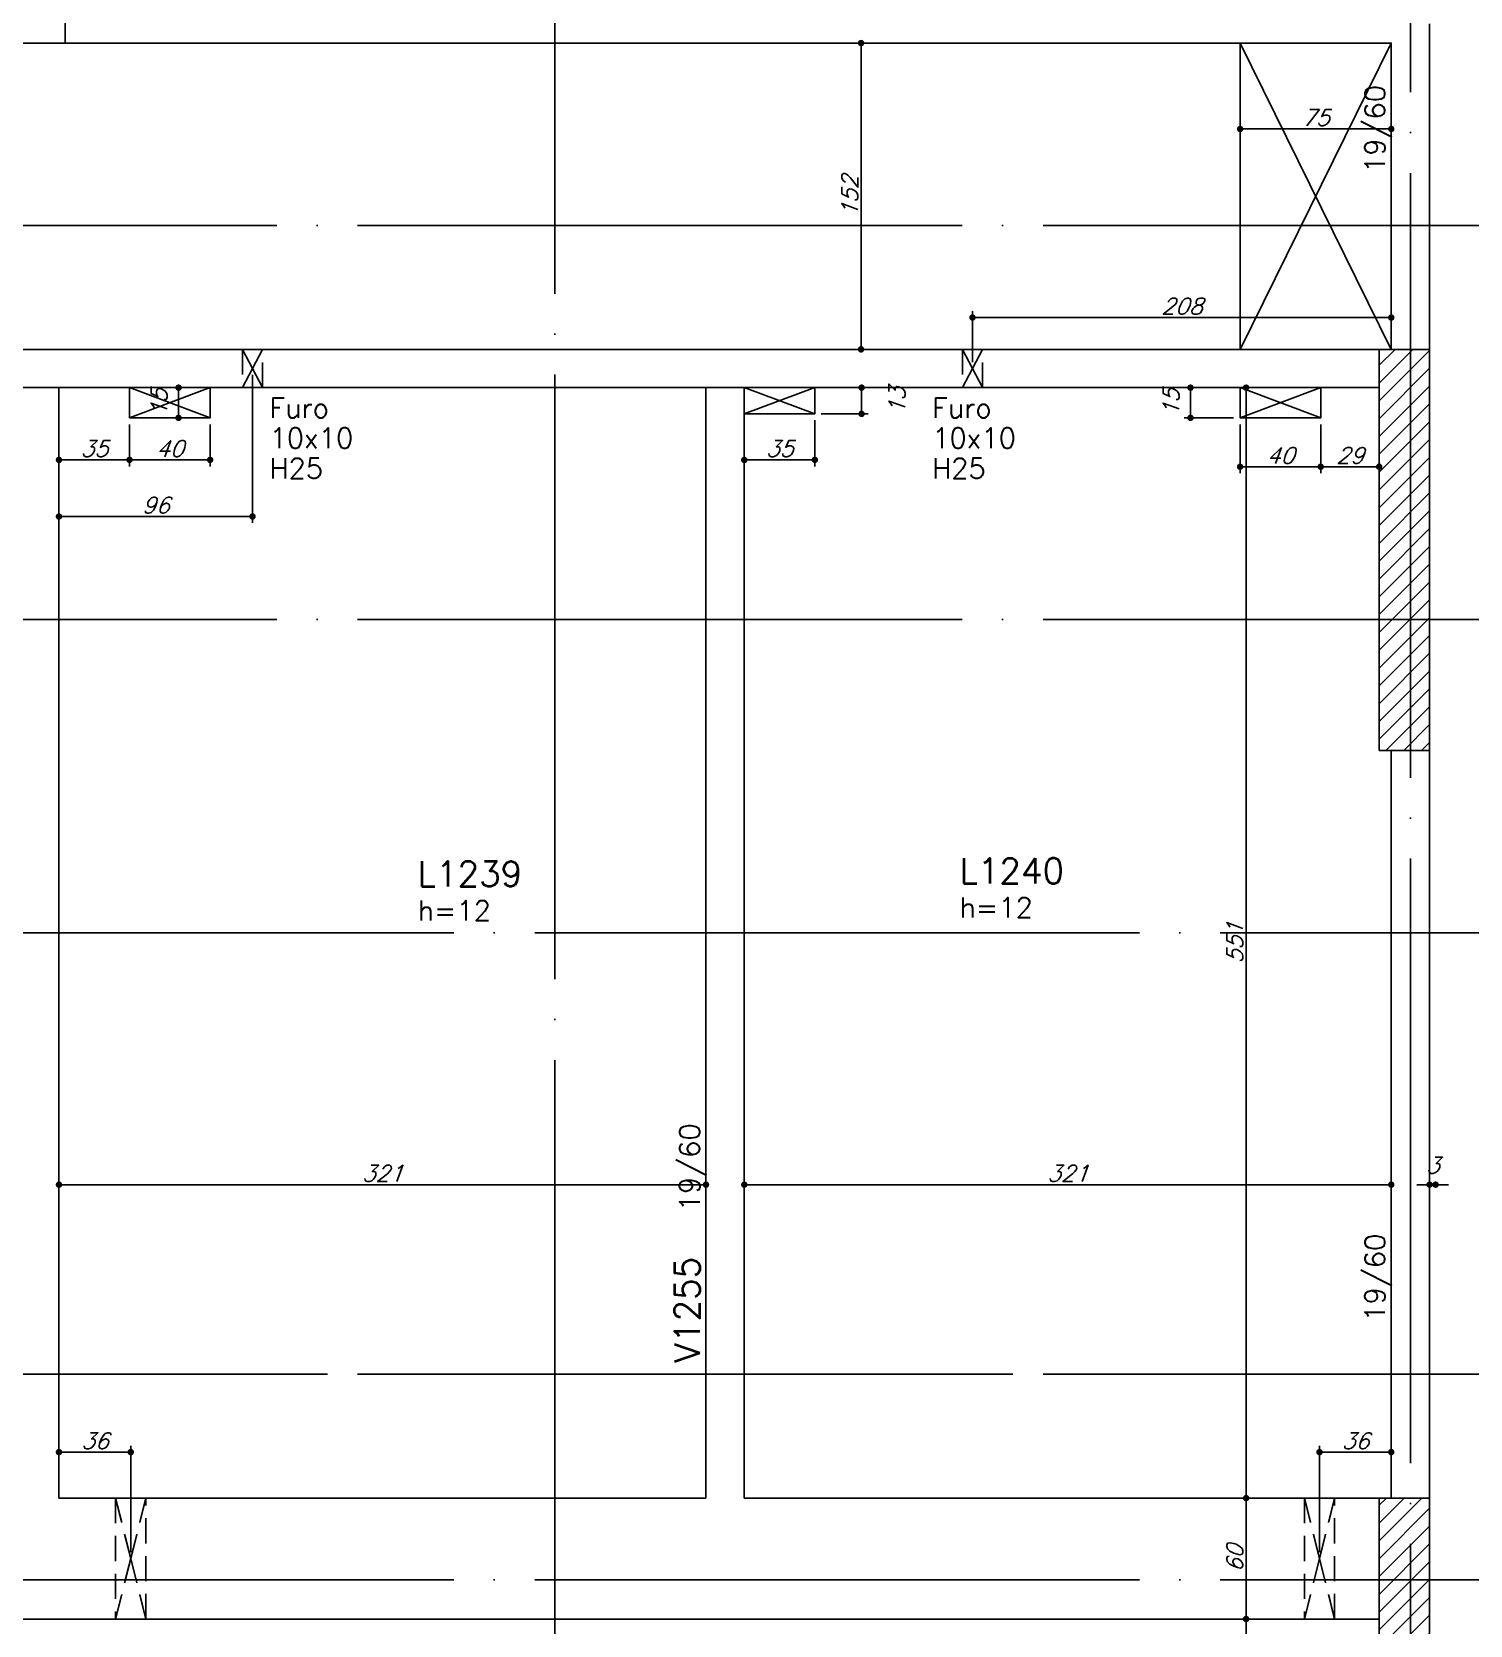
# Model space of a CAD drawing. Extents: x -4228 to 5417, y -2048 to 2452.
# Drawn here: x 2566 to 3280, y -140 to 651 of the extents above; entities that cross this region are included whole.
import ezdxf
from ezdxf.enums import TextEntityAlignment as Align

# ---------------------------------------------------------------- set-up
doc = ezdxf.new("R2010")
doc.units = 0
doc.header["$LTSCALE"] = 50
doc.header["$MEASUREMENT"] = 0
doc.linetypes.add('EIXO', pattern=[6.8, 6, -0.4, 0, -0.4])
doc.linetypes.add('HIDDEN', pattern=[0.375, 0.25, -0.125])
doc.layers.get('0').update_dxf_attribs({"linetype": 'CONTINUOUS'})
doc.layers.get('DEFPOINTS').update_dxf_attribs({"linetype": 'CONTINUOUS'})
for name, color, linetype in [('242', 3, 'CONTINUOUS'), ('F-COTAS', 106, 'CONTINUOUS'), ('F-COTAS-FUROS', 50, 'CONTINUOUS'), ('F-EIXO', 12, 'EIXO'), ('F-FURO-PAREDE', 2, 'HIDDEN'), ('F-FURO-PAREDE-TEXTOS', 2, 'CONTINUOUS'), ('F-LAJES-DIM', 2, 'CONTINUOUS'), ('F-LAJES-NOME', 4, 'CONTINUOUS'), ('F-PILARES-HACH', 174, 'CONTINUOUS'), ('F-PILARES-M', 170, 'CONTINUOUS'), ('F-PILARES-S', 170, 'CONTINUOUS'), ('F-TEXTO', 6, 'CONTINUOUS'), ('F-VIGAS', 3, 'CONTINUOUS'), ('F-VIGAS-DIM', 2, 'CONTINUOUS'), ('F-VIGAS-NOME', 4, 'CONTINUOUS'), ('F-VÃO', 1, 'CONTINUOUS')]:
    doc.layers.add(name, color=color, linetype=linetype)
doc.styles.add('CP-TEXT-INCL', font='simplex.shx', dxfattribs={"oblique": 20})
doc.styles.add('MCP', font='simplex.shx')
doc.styles.add('ROMANS', font='simplex.shx')
doc.dimstyles.new('CP-COTAS-50', dxfattribs={"dimscale": 0.64, "dimtxt": 12.5, "dimasz": 5, "dimexe": 5, "dimexo": 5, "dimgap": 2.5, "dimtad": 1, "dimdec": 1, "dimdsep": 46, "dimtxsty": 'CP-TEXT-INCL', "dimblk1": 'DOT', "dimblk2": 'DOT', "dimsah": 1, "dimcen": 9, "dimclrd": 256, "dimclre": 256, "dimclrt": 256, "dimadec": 0, "dimazin": 0, "dimtfac": 1, "dimtdec": 1, "dimtmove": 2, "dimatfit": 3, "dimldrblk": 'DOT', "dimfxl": 0, "dimtolj": 1, "dimarcsym": 0})

# ---------------------------------------------------------------- blocks, each defined once
blk = doc.blocks.new('*U45')
at = {"layer": 'F-EIXO'}
blk.add_line((0, 0), (7285, 0), dxfattribs=at)
at = {"layer": 'F-TEXTO', "style": 'ROMANS'}
blk.add_attdef('EIXO', text='', height=17.5, dxfattribs=at).set_placement((-28.2072, 0), align=Align.MIDDLE_CENTER)
blk = doc.blocks.new('*U12')
at = {"layer": 'F-EIXO'}
blk.add_line((0, 0), (0, -2655), dxfattribs=at)
at = {"layer": 'F-TEXTO', "style": 'ROMANS'}
blk.add_attdef('EIXO', text='', height=17.5, rotation=360, dxfattribs=at).set_placement((0, 28.21), align=Align.MIDDLE_CENTER)
blk = doc.blocks.new('*U27')
at = {"layer": 'F-EIXO'}
blk.add_line((0, 0), (7197, 0), dxfattribs=at)
at = {"layer": 'F-TEXTO', "style": 'ROMANS'}
blk.add_attdef('EIXO', text='', height=17.5, dxfattribs=at).set_placement((-28.2072, 0), align=Align.MIDDLE_CENTER)
blk = doc.blocks.new('*U29')
at = {"layer": 'F-EIXO'}
blk.add_line((0, 0), (7285, 0), dxfattribs=at)
at = {"layer": 'F-TEXTO', "style": 'ROMANS'}
blk.add_attdef('EIXO', text='', height=17.5, dxfattribs=at).set_placement((-28.2072, 0), align=Align.MIDDLE_CENTER)
blk = doc.blocks.new('*U31')
at = {"layer": 'F-EIXO'}
blk.add_line((0, 0), (7285, 0), dxfattribs=at)
at = {"layer": 'F-TEXTO', "style": 'ROMANS'}
blk.add_attdef('EIXO', text='', height=17.5, dxfattribs=at).set_placement((-28.2072, 0), align=Align.MIDDLE_CENTER)
blk = doc.blocks.new('*U32')
at = {"layer": 'F-EIXO'}
blk.add_line((0, 0), (7285, 0), dxfattribs=at)
at = {"layer": 'F-TEXTO', "style": 'ROMANS'}
blk.add_attdef('EIXO', text='', height=17.5, dxfattribs=at).set_placement((-28.2072, 0), align=Align.MIDDLE_CENTER)
blk = doc.blocks.new('*U33')
at = {"layer": 'F-EIXO'}
blk.add_line((0, 0), (0, -2755), dxfattribs=at)
at = {"layer": 'F-TEXTO', "style": 'ROMANS'}
blk.add_attdef('EIXO', text='', height=17.5, rotation=360, dxfattribs=at).set_placement((0, 28.2072), align=Align.MIDDLE_CENTER)
blk = doc.blocks.new('*U38')
at = {"layer": 'F-EIXO'}
blk.add_line((0, 0), (7197, 0), dxfattribs=at)
at = {"layer": 'F-TEXTO', "style": 'ROMANS'}
blk.add_attdef('EIXO', text='', height=17.5, dxfattribs=at).set_placement((-28.2072, 0), align=Align.MIDDLE_CENTER)
blk = doc.blocks.new('_DOT')
at = {"color": 0, "linetype": 'ByBlock'}
blk.add_line((-0.5, 0), (-1, 0), dxfattribs=at)
at = {"color": 0, "linetype": 'ByBlock', "const_width": 0.5}
blk.add_lwpolyline([(-0.25, 0, 1), (0.25, 0, 1)], format="xyb", close=True, dxfattribs=at)
blk = doc.blocks.new('*D76')
at = {"layer": 'DEFPOINTS', "color": 0, "linetype": 'Continuous', "transparency": 16777216}
for p in [(3259.5, 1454.5), (3512.86, 1454.5), (3259.5, -475)]:
    blk.add_point(p, dxfattribs=at)
at = {"layer": 'F-COTAS', "linetype": 'Continuous', "lineweight": -2, "transparency": 16777216}
for p, q in [((3262.7, 1454.5), (3516.06, 1454.5)), ((3512.86, -471.8), (3512.86, 1451.3)), ((3262.7, -475), (3516.06, -475))]:
    blk.add_line(p, q, dxfattribs=at)
at = {"layer": 'F-COTAS', "linetype": 'Continuous', "lineweight": -2, "transparency": 16777216, "xscale": 3.2, "yscale": 3.2, "zscale": 3.2}
for p, rotation in [((3512.86, 1454.5), 90), ((3512.86, -475), 270)]:
    blk.add_blockref('_DOT', p, dxfattribs=dict(at, rotation=rotation))
at = {"layer": 'F-COTAS', "linetype": 'Continuous', "transparency": 16777216, "insert": (3507.26, 489.75), "char_height": 8, "attachment_point": 5, "rotation": 90, "style": 'CP-TEXT-INCL'}
blk.add_mtext('\\A1;1929.5', dxfattribs=at)
blk = doc.blocks.new('*D77')
at = {"layer": 'DEFPOINTS', "color": 0, "linetype": 'Continuous', "transparency": 16777216}
for p in [(3453.63, -117), (3460.2, -117), (3259.5, -475)]:
    blk.add_point(p, dxfattribs=at)
at = {"layer": 'F-COTAS', "linetype": 'Continuous', "lineweight": -2, "transparency": 16777216}
for p, q in [((3457, -117), (3450.43, -117)), ((3453.63, -471.8), (3453.63, -120.2)), ((3262.7, -475), (3456.83, -475))]:
    blk.add_line(p, q, dxfattribs=at)
at = {"layer": 'F-COTAS', "linetype": 'Continuous', "lineweight": -2, "transparency": 16777216, "xscale": 3.2, "yscale": 3.2, "zscale": 3.2}
for p, rotation in [((3453.63, -117), 90), ((3453.63, -475), 270)]:
    blk.add_blockref('_DOT', p, dxfattribs=dict(at, rotation=rotation))
at = {"layer": 'F-COTAS', "linetype": 'Continuous', "transparency": 16777216, "insert": (3448.03, -296), "char_height": 8, "attachment_point": 5, "rotation": 90, "style": 'CP-TEXT-INCL'}
blk.add_mtext('\\A1;358', dxfattribs=at)
blk = doc.blocks.new('*U201')
at = {"layer": 'F-VÃO'}
for p, q in [((0, 0), (35, 13)), ((0, 13), (35, 0))]:
    blk.add_line(p, q, dxfattribs=at)
at = {"layer": 'F-VÃO', "color": 3}
blk.add_lwpolyline([(0, 0), (35, 0), (35, 13), (0, 13)], close=True, dxfattribs=at)
blk = doc.blocks.new('*U192')
at = {"layer": 'F-VÃO'}
for p, q in [((0, 0), (40, 15)), ((0, 15), (40, 0))]:
    blk.add_line(p, q, dxfattribs=at)
at = {"layer": 'F-VÃO', "color": 3}
blk.add_lwpolyline([(0, 0), (40, 0), (40, 15), (0, 15)], close=True, dxfattribs=at)
blk = doc.blocks.new('*U183')
at = {"layer": 'F-VÃO'}
for p, q in [((0, 0), (40, 15)), ((0, 15), (40, 0))]:
    blk.add_line(p, q, dxfattribs=at)
at = {"layer": 'F-VÃO', "color": 3}
blk.add_lwpolyline([(0, 0), (40, 0), (40, 15), (0, 15)], close=True, dxfattribs=at)
blk = doc.blocks.new('*D225')
at = {"layer": 'DEFPOINTS', "color": 0, "linetype": 'Continuous', "transparency": 16777216}
for p in [(2954.5, 461.5), (2919.5, 454.86), (2954.5, 438.66)]:
    blk.add_point(p, dxfattribs=at)
at = {"layer": 'F-COTAS-FUROS', "linetype": 'Continuous', "lineweight": -2, "transparency": 16777216}
for p, q in [((2919.5, 451.66), (2919.5, 435.46)), ((2954.5, 458.3), (2954.5, 435.46)), ((2922.7, 438.66), (2951.3, 438.66))]:
    blk.add_line(p, q, dxfattribs=at)
at = {"layer": 'F-COTAS-FUROS', "linetype": 'Continuous', "lineweight": -2, "transparency": 16777216, "xscale": 3.2, "yscale": 3.2, "zscale": 3.2, "rotation": 180}
blk.add_blockref('_DOT', (2919.5, 438.66), dxfattribs=at)
at = {"layer": 'F-COTAS-FUROS', "linetype": 'Continuous', "lineweight": -2, "transparency": 16777216, "xscale": 3.2, "yscale": 3.2, "zscale": 3.2}
blk.add_blockref('_DOT', (2954.5, 438.66), dxfattribs=at)
at = {"layer": 'F-COTAS-FUROS', "linetype": 'Continuous', "transparency": 16777216, "insert": (2937, 444.26), "char_height": 8, "attachment_point": 5, "style": 'CP-TEXT-INCL'}
blk.add_mtext('\\A1;35', dxfattribs=at)
blk = doc.blocks.new('*D226')
at = {"layer": 'DEFPOINTS', "color": 0, "linetype": 'Continuous', "transparency": 16777216}
for p in [(2964.68, 474.5), (2977.7, 474.5), (2954.5, 461.5)]:
    blk.add_point(p, dxfattribs=at)
at = {"layer": 'F-COTAS-FUROS', "linetype": 'Continuous', "lineweight": -2, "transparency": 16777216}
for p, q in [((2967.88, 474.5), (2980.9, 474.5)), ((2977.7, 464.7), (2977.7, 471.3)), ((2957.7, 461.5), (2980.9, 461.5))]:
    blk.add_line(p, q, dxfattribs=at)
at = {"layer": 'F-COTAS-FUROS', "linetype": 'Continuous', "lineweight": -2, "transparency": 16777216, "xscale": 3.2, "yscale": 3.2, "zscale": 3.2}
for p, rotation in [((2977.7, 474.5), 90), ((2977.7, 461.5), 270)]:
    blk.add_blockref('_DOT', p, dxfattribs=dict(at, rotation=rotation))
at = {"layer": 'F-COTAS-FUROS', "linetype": 'Continuous', "transparency": 16777216, "insert": (2995.3, 468), "char_height": 8, "attachment_point": 5, "rotation": 90, "style": 'CP-TEXT-INCL'}
blk.add_mtext('\\A1;13', dxfattribs=at)
blk = doc.blocks.new('*D227')
at = {"layer": 'DEFPOINTS', "color": 0, "linetype": 'Continuous', "transparency": 16777216}
for p in [(3140.88, 474.5), (3160.59, 474.5), (3165.5, 459.5)]:
    blk.add_point(p, dxfattribs=at)
at = {"layer": 'F-COTAS-FUROS', "linetype": 'Continuous', "lineweight": -2, "transparency": 16777216}
for p, q in [((3157.39, 474.5), (3137.68, 474.5)), ((3140.88, 462.7), (3140.88, 471.3)), ((3162.3, 459.5), (3137.68, 459.5))]:
    blk.add_line(p, q, dxfattribs=at)
at = {"layer": 'F-COTAS-FUROS', "linetype": 'Continuous', "lineweight": -2, "transparency": 16777216, "xscale": 3.2, "yscale": 3.2, "zscale": 3.2}
for p, rotation in [((3140.88, 474.5), 90), ((3140.88, 459.5), 270)]:
    blk.add_blockref('_DOT', p, dxfattribs=dict(at, rotation=rotation))
at = {"layer": 'F-COTAS-FUROS', "linetype": 'Continuous', "transparency": 16777216, "insert": (3131.28, 467), "char_height": 8, "attachment_point": 5, "rotation": 90, "style": 'CP-TEXT-INCL'}
blk.add_mtext('\\A1;15', dxfattribs=at)
blk = doc.blocks.new('*D228')
at = {"layer": 'DEFPOINTS', "color": 0, "linetype": 'Continuous', "transparency": 16777216}
for p in [(3165.5, 459.5), (3205.5, 459.5), (3205.5, 435.26)]:
    blk.add_point(p, dxfattribs=at)
at = {"layer": 'F-COTAS-FUROS', "linetype": 'Continuous', "lineweight": -2, "transparency": 16777216}
for p, q in [((3165.5, 456.3), (3165.5, 432.06)), ((3205.5, 456.3), (3205.5, 432.06)), ((3168.7, 435.26), (3202.3, 435.26))]:
    blk.add_line(p, q, dxfattribs=at)
at = {"layer": 'F-COTAS-FUROS', "linetype": 'Continuous', "lineweight": -2, "transparency": 16777216, "xscale": 3.2, "yscale": 3.2, "zscale": 3.2, "rotation": 180}
blk.add_blockref('_DOT', (3165.5, 435.26), dxfattribs=at)
at = {"layer": 'F-COTAS-FUROS', "linetype": 'Continuous', "lineweight": -2, "transparency": 16777216, "xscale": 3.2, "yscale": 3.2, "zscale": 3.2}
blk.add_blockref('_DOT', (3205.5, 435.26), dxfattribs=at)
at = {"layer": 'F-COTAS-FUROS', "linetype": 'Continuous', "transparency": 16777216, "insert": (3185.5, 440.86), "char_height": 8, "attachment_point": 5, "style": 'CP-TEXT-INCL'}
blk.add_mtext('\\A1;40', dxfattribs=at)
blk = doc.blocks.new('*D229')
at = {"layer": 'DEFPOINTS', "color": 0, "linetype": 'Continuous', "transparency": 16777216}
for p in [(3205.5, 459.5), (3234.5, 459.5), (3234.5, 435.26)]:
    blk.add_point(p, dxfattribs=at)
at = {"layer": 'F-COTAS-FUROS', "linetype": 'Continuous', "lineweight": -2, "transparency": 16777216}
for p, q in [((3205.5, 456.3), (3205.5, 432.06)), ((3234.5, 456.3), (3234.5, 432.06)), ((3208.7, 435.26), (3231.3, 435.26))]:
    blk.add_line(p, q, dxfattribs=at)
at = {"layer": 'F-COTAS-FUROS', "linetype": 'Continuous', "lineweight": -2, "transparency": 16777216, "xscale": 3.2, "yscale": 3.2, "zscale": 3.2, "rotation": 180}
blk.add_blockref('_DOT', (3205.5, 435.26), dxfattribs=at)
at = {"layer": 'F-COTAS-FUROS', "linetype": 'Continuous', "lineweight": -2, "transparency": 16777216, "xscale": 3.2, "yscale": 3.2, "zscale": 3.2}
blk.add_blockref('_DOT', (3234.5, 435.26), dxfattribs=at)
at = {"layer": 'F-COTAS-FUROS', "linetype": 'Continuous', "transparency": 16777216, "insert": (3220, 440.86), "char_height": 8, "attachment_point": 5, "style": 'CP-TEXT-INCL'}
blk.add_mtext('\\A1;29', dxfattribs=at)
blk = doc.blocks.new('*D230')
at = {"layer": 'DEFPOINTS', "color": 0, "linetype": 'Continuous', "transparency": 16777216}
for p in [(2614.5, 459.5), (2654.5, 459.5), (2614.5, 438.66)]:
    blk.add_point(p, dxfattribs=at)
at = {"layer": 'F-COTAS-FUROS', "linetype": 'Continuous', "lineweight": -2, "transparency": 16777216}
for p, q in [((2614.5, 456.3), (2614.5, 435.46)), ((2654.5, 456.3), (2654.5, 435.46)), ((2651.3, 438.66), (2617.7, 438.66))]:
    blk.add_line(p, q, dxfattribs=at)
at = {"layer": 'F-COTAS-FUROS', "linetype": 'Continuous', "lineweight": -2, "transparency": 16777216, "xscale": 3.2, "yscale": 3.2, "zscale": 3.2, "rotation": 180}
blk.add_blockref('_DOT', (2614.5, 438.66), dxfattribs=at)
at = {"layer": 'F-COTAS-FUROS', "linetype": 'Continuous', "lineweight": -2, "transparency": 16777216, "xscale": 3.2, "yscale": 3.2, "zscale": 3.2}
blk.add_blockref('_DOT', (2654.5, 438.66), dxfattribs=at)
at = {"layer": 'F-COTAS-FUROS', "linetype": 'Continuous', "transparency": 16777216, "insert": (2634.5, 444.26), "char_height": 8, "attachment_point": 5, "style": 'CP-TEXT-INCL'}
blk.add_mtext('\\A1;40', dxfattribs=at)
blk = doc.blocks.new('*D231')
at = {"layer": 'DEFPOINTS', "color": 0, "linetype": 'Continuous', "transparency": 16777216}
for p in [(2614.5, 459.5), (2579.5, 457.23), (2579.5, 438.66)]:
    blk.add_point(p, dxfattribs=at)
at = {"layer": 'F-COTAS-FUROS', "linetype": 'Continuous', "lineweight": -2, "transparency": 16777216}
for p, q in [((2579.5, 454.03), (2579.5, 435.46)), ((2614.5, 456.3), (2614.5, 435.46)), ((2611.3, 438.66), (2582.7, 438.66))]:
    blk.add_line(p, q, dxfattribs=at)
at = {"layer": 'F-COTAS-FUROS', "linetype": 'Continuous', "lineweight": -2, "transparency": 16777216, "xscale": 3.2, "yscale": 3.2, "zscale": 3.2, "rotation": 180}
blk.add_blockref('_DOT', (2579.5, 438.66), dxfattribs=at)
at = {"layer": 'F-COTAS-FUROS', "linetype": 'Continuous', "lineweight": -2, "transparency": 16777216, "xscale": 3.2, "yscale": 3.2, "zscale": 3.2}
blk.add_blockref('_DOT', (2614.5, 438.66), dxfattribs=at)
at = {"layer": 'F-COTAS-FUROS', "linetype": 'Continuous', "transparency": 16777216, "insert": (2597, 444.26), "char_height": 8, "attachment_point": 5, "style": 'CP-TEXT-INCL'}
blk.add_mtext('\\A1;35', dxfattribs=at)
blk = doc.blocks.new('*D232')
at = {"layer": 'DEFPOINTS', "color": 0, "linetype": 'Continuous', "transparency": 16777216}
for p in [(2638.82, 474.5), (2646.19, 474.5), (2654.5, 459.5)]:
    blk.add_point(p, dxfattribs=at)
at = {"layer": 'F-COTAS-FUROS', "linetype": 'Continuous', "lineweight": -2, "transparency": 16777216}
for p, q in [((2642.99, 474.5), (2635.62, 474.5)), ((2638.82, 462.7), (2638.82, 471.3)), ((2651.3, 459.5), (2635.62, 459.5))]:
    blk.add_line(p, q, dxfattribs=at)
at = {"layer": 'F-COTAS-FUROS', "linetype": 'Continuous', "lineweight": -2, "transparency": 16777216, "xscale": 3.2, "yscale": 3.2, "zscale": 3.2}
for p, rotation in [((2638.82, 474.5), 90), ((2638.82, 459.5), 270)]:
    blk.add_blockref('_DOT', p, dxfattribs=dict(at, rotation=rotation))
at = {"layer": 'F-COTAS-FUROS', "linetype": 'Continuous', "transparency": 16777216, "insert": (2629.22, 467), "char_height": 8, "attachment_point": 5, "rotation": 90, "style": 'CP-TEXT-INCL'}
blk.add_mtext('\\A1;15', dxfattribs=at)
blk = doc.blocks.new('*D313')
at = {"layer": 'DEFPOINTS', "color": 0, "linetype": 'Continuous', "transparency": 16777216}
for p in [(3168.49, -136.5), (3168.49, -136.5), (3168.49, -395)]:
    blk.add_point(p, dxfattribs=at)
at = {"layer": 'F-COTAS', "linetype": 'Continuous', "lineweight": -2, "transparency": 16777216}
blk.add_line((3168.49, -391.8), (3168.49, -139.7), dxfattribs=at)
at = {"layer": 'F-COTAS', "linetype": 'Continuous', "lineweight": -2, "transparency": 16777216, "xscale": 3.2, "yscale": 3.2, "zscale": 3.2}
for p, rotation in [((3168.49, -136.5), 90), ((3168.49, -395), 270)]:
    blk.add_blockref('_DOT', p, dxfattribs=dict(at, rotation=rotation))
at = {"layer": 'F-COTAS', "linetype": 'Continuous', "transparency": 16777216, "insert": (3162.89, -265.75), "char_height": 8, "attachment_point": 5, "rotation": 90, "style": 'CP-TEXT-INCL'}
blk.add_mtext('\\A1;258.5', dxfattribs=at)
blk = doc.blocks.new('*D314')
at = {"layer": 'DEFPOINTS', "color": 0, "linetype": 'Continuous', "transparency": 16777216}
for p in [(3168.49, -76.5), (3168.49, -76.5), (3168.49, -136.5)]:
    blk.add_point(p, dxfattribs=at)
at = {"layer": 'F-COTAS', "linetype": 'Continuous', "lineweight": -2, "transparency": 16777216}
blk.add_line((3168.49, -133.3), (3168.49, -79.7), dxfattribs=at)
at = {"layer": 'F-COTAS', "linetype": 'Continuous', "lineweight": -2, "transparency": 16777216, "xscale": 3.2, "yscale": 3.2, "zscale": 3.2}
for p, rotation in [((3168.49, -76.5), 90), ((3168.49, -136.5), 270)]:
    blk.add_blockref('_DOT', p, dxfattribs=dict(at, rotation=rotation))
at = {"layer": 'F-COTAS', "linetype": 'Continuous', "transparency": 16777216, "insert": (3162.89, -106.5), "char_height": 8, "attachment_point": 5, "rotation": 90, "style": 'CP-TEXT-INCL'}
blk.add_mtext('\\A1;60', dxfattribs=at)
blk = doc.blocks.new('*D315')
at = {"layer": 'DEFPOINTS', "color": 0, "linetype": 'Continuous', "transparency": 16777216}
for p in [(3168.49, 474.5), (3168.49, 474.5), (3168.49, -76.5)]:
    blk.add_point(p, dxfattribs=at)
at = {"layer": 'F-COTAS', "linetype": 'Continuous', "lineweight": -2, "transparency": 16777216}
blk.add_line((3168.49, -73.3), (3168.49, 471.3), dxfattribs=at)
at = {"layer": 'F-COTAS', "linetype": 'Continuous', "lineweight": -2, "transparency": 16777216, "xscale": 3.2, "yscale": 3.2, "zscale": 3.2}
for p, rotation in [((3168.49, 474.5), 90), ((3168.49, -76.5), 270)]:
    blk.add_blockref('_DOT', p, dxfattribs=dict(at, rotation=rotation))
at = {"layer": 'F-COTAS', "linetype": 'Continuous', "transparency": 16777216, "insert": (3162.89, 199), "char_height": 8, "attachment_point": 5, "rotation": 90, "style": 'CP-TEXT-INCL'}
blk.add_mtext('\\A1;551', dxfattribs=at)
blk = doc.blocks.new('*D316')
at = {"layer": 'DEFPOINTS', "color": 0, "linetype": 'Continuous', "transparency": 16777216}
for p in [(2977.45, 645.5), (2977.45, 645.5), (2977.45, 493.5)]:
    blk.add_point(p, dxfattribs=at)
at = {"layer": 'F-COTAS', "linetype": 'Continuous', "lineweight": -2, "transparency": 16777216}
blk.add_line((2977.45, 496.7), (2977.45, 642.3), dxfattribs=at)
at = {"layer": 'F-COTAS', "linetype": 'Continuous', "lineweight": -2, "transparency": 16777216, "xscale": 3.2, "yscale": 3.2, "zscale": 3.2}
for p, rotation in [((2977.45, 645.5), 90), ((2977.45, 493.5), 270)]:
    blk.add_blockref('_DOT', p, dxfattribs=dict(at, rotation=rotation))
at = {"layer": 'F-COTAS', "linetype": 'Continuous', "transparency": 16777216, "insert": (2971.85, 569.5), "char_height": 8, "attachment_point": 5, "rotation": 90, "style": 'CP-TEXT-INCL'}
blk.add_mtext('\\A1;152', dxfattribs=at)
blk = doc.blocks.new('*D420')
at = {"layer": 'DEFPOINTS', "color": 0, "linetype": 'Continuous', "transparency": 16777216}
for p in [(2579.5, 79.02), (2900.5, 79.02), (2900.5, 79.02)]:
    blk.add_point(p, dxfattribs=at)
at = {"layer": 'F-COTAS', "linetype": 'Continuous', "lineweight": -2, "transparency": 16777216}
blk.add_line((2582.7, 79.02), (2897.3, 79.02), dxfattribs=at)
at = {"layer": 'F-COTAS', "linetype": 'Continuous', "lineweight": -2, "transparency": 16777216, "xscale": 3.2, "yscale": 3.2, "zscale": 3.2, "rotation": 180}
blk.add_blockref('_DOT', (2579.5, 79.02), dxfattribs=at)
at = {"layer": 'F-COTAS', "linetype": 'Continuous', "lineweight": -2, "transparency": 16777216, "xscale": 3.2, "yscale": 3.2, "zscale": 3.2}
blk.add_blockref('_DOT', (2900.5, 79.02), dxfattribs=at)
at = {"layer": 'F-COTAS', "linetype": 'Continuous', "transparency": 16777216, "insert": (2740, 84.62), "char_height": 8, "attachment_point": 5, "style": 'CP-TEXT-INCL'}
blk.add_mtext('\\A1;321', dxfattribs=at)
blk = doc.blocks.new('*D421')
at = {"layer": 'DEFPOINTS', "color": 0, "linetype": 'Continuous', "transparency": 16777216}
for p in [(2919.5, 79.02), (3240.5, 79.02), (3240.5, 79.02)]:
    blk.add_point(p, dxfattribs=at)
at = {"layer": 'F-COTAS', "linetype": 'Continuous', "lineweight": -2, "transparency": 16777216}
blk.add_line((2922.7, 79.02), (3237.3, 79.02), dxfattribs=at)
at = {"layer": 'F-COTAS', "linetype": 'Continuous', "lineweight": -2, "transparency": 16777216, "xscale": 3.2, "yscale": 3.2, "zscale": 3.2, "rotation": 180}
blk.add_blockref('_DOT', (2919.5, 79.02), dxfattribs=at)
at = {"layer": 'F-COTAS', "linetype": 'Continuous', "lineweight": -2, "transparency": 16777216, "xscale": 3.2, "yscale": 3.2, "zscale": 3.2}
blk.add_blockref('_DOT', (3240.5, 79.02), dxfattribs=at)
at = {"layer": 'F-COTAS', "linetype": 'Continuous', "transparency": 16777216, "insert": (3080, 84.62), "char_height": 8, "attachment_point": 5, "style": 'CP-TEXT-INCL'}
blk.add_mtext('\\A1;321', dxfattribs=at)
blk = doc.blocks.new('*D422')
at = {"layer": 'DEFPOINTS', "color": 0, "linetype": 'Continuous', "transparency": 16777216}
for p in [(3259.5, 79.02), (3262.5, 79.02), (3262.5, 79.02)]:
    blk.add_point(p, dxfattribs=at)
at = {"layer": 'F-COTAS', "linetype": 'Continuous', "lineweight": -2, "transparency": 16777216}
for p, q in [((3256.3, 79.02), (3253.1, 79.02)), ((3259.5, 79.02), (3262.5, 79.02)), ((3265.7, 79.02), (3268.9, 79.02))]:
    blk.add_line(p, q, dxfattribs=at)
at = {"layer": 'F-COTAS', "linetype": 'Continuous', "lineweight": -2, "transparency": 16777216, "xscale": 3.2, "yscale": 3.2, "zscale": 3.2}
blk.add_blockref('_DOT', (3259.5, 79.02), dxfattribs=at)
at = {"layer": 'F-COTAS', "linetype": 'Continuous', "lineweight": -2, "transparency": 16777216, "xscale": 3.2, "yscale": 3.2, "zscale": 3.2, "rotation": 180}
blk.add_blockref('_DOT', (3262.5, 79.02), dxfattribs=at)
at = {"layer": 'F-COTAS', "linetype": 'Continuous', "transparency": 16777216, "insert": (3261, 88.62), "char_height": 8, "attachment_point": 5, "style": 'CP-TEXT-INCL'}
blk.add_mtext('\\A1;3', dxfattribs=at)
blk = doc.blocks.new('*D490')
at = {"layer": 'DEFPOINTS', "color": 0, "linetype": 'Continuous', "transparency": 16777216}
for p in [(3240.5, 509.29), (3240.5, 504.83), (3032.73, 484)]:
    blk.add_point(p, dxfattribs=at)
at = {"layer": 'F-COTAS-FUROS', "linetype": 'Continuous', "lineweight": -2, "transparency": 16777216}
for p, q in [((3032.73, 487.2), (3032.73, 512.49)), ((3035.93, 509.29), (3237.3, 509.29)), ((3240.5, 508.03), (3240.5, 512.49))]:
    blk.add_line(p, q, dxfattribs=at)
at = {"layer": 'F-COTAS-FUROS', "linetype": 'Continuous', "lineweight": -2, "transparency": 16777216, "xscale": 3.2, "yscale": 3.2, "zscale": 3.2, "rotation": 180}
blk.add_blockref('_DOT', (3032.73, 509.29), dxfattribs=at)
at = {"layer": 'F-COTAS-FUROS', "linetype": 'Continuous', "lineweight": -2, "transparency": 16777216, "xscale": 3.2, "yscale": 3.2, "zscale": 3.2}
blk.add_blockref('_DOT', (3240.5, 509.29), dxfattribs=at)
at = {"layer": 'F-COTAS-FUROS', "linetype": 'Continuous', "transparency": 16777216, "insert": (3136.61, 514.89), "char_height": 8, "attachment_point": 5, "style": 'CP-TEXT-INCL'}
blk.add_mtext('\\A1;208', dxfattribs=at)
blk = doc.blocks.new('*D492')
at = {"layer": 'DEFPOINTS', "color": 0, "linetype": 'Continuous', "transparency": 16777216}
for p in [(2675.51, 484), (2579.5, 423.84), (2579.5, 410.57)]:
    blk.add_point(p, dxfattribs=at)
at = {"layer": 'F-COTAS-FUROS', "linetype": 'Continuous', "lineweight": -2, "transparency": 16777216}
for p, q in [((2675.51, 480.8), (2675.51, 407.37)), ((2579.5, 420.64), (2579.5, 407.37)), ((2672.31, 410.57), (2582.7, 410.57))]:
    blk.add_line(p, q, dxfattribs=at)
at = {"layer": 'F-COTAS-FUROS', "linetype": 'Continuous', "lineweight": -2, "transparency": 16777216, "xscale": 3.2, "yscale": 3.2, "zscale": 3.2, "rotation": 180}
blk.add_blockref('_DOT', (2579.5, 410.57), dxfattribs=at)
at = {"layer": 'F-COTAS-FUROS', "linetype": 'Continuous', "lineweight": -2, "transparency": 16777216, "xscale": 3.2, "yscale": 3.2, "zscale": 3.2}
blk.add_blockref('_DOT', (2675.51, 410.57), dxfattribs=at)
at = {"layer": 'F-COTAS-FUROS', "linetype": 'Continuous', "transparency": 16777216, "insert": (2627.5, 416.17), "char_height": 8, "attachment_point": 5, "style": 'CP-TEXT-INCL'}
blk.add_mtext('\\A1;96', dxfattribs=at)
blk = doc.blocks.new('*D494')
at = {"layer": 'DEFPOINTS', "color": 0, "linetype": 'Continuous', "transparency": 16777216}
for p in [(2579.5, -53.7), (2579.5, -67.69), (2615.1, -106.5)]:
    blk.add_point(p, dxfattribs=at)
at = {"layer": 'F-COTAS-FUROS', "linetype": 'Continuous', "lineweight": -2, "transparency": 16777216}
for p, q in [((2579.5, -64.49), (2579.5, -50.5)), ((2611.9, -53.7), (2582.7, -53.7)), ((2615.1, -103.3), (2615.1, -50.5))]:
    blk.add_line(p, q, dxfattribs=at)
at = {"layer": 'F-COTAS-FUROS', "linetype": 'Continuous', "lineweight": -2, "transparency": 16777216, "xscale": 3.2, "yscale": 3.2, "zscale": 3.2, "rotation": 180}
blk.add_blockref('_DOT', (2579.5, -53.7), dxfattribs=at)
at = {"layer": 'F-COTAS-FUROS', "linetype": 'Continuous', "lineweight": -2, "transparency": 16777216, "xscale": 3.2, "yscale": 3.2, "zscale": 3.2}
blk.add_blockref('_DOT', (2615.1, -53.7), dxfattribs=at)
at = {"layer": 'F-COTAS-FUROS', "linetype": 'Continuous', "transparency": 16777216, "insert": (2597.3, -48.1), "char_height": 8, "attachment_point": 5, "style": 'CP-TEXT-INCL'}
blk.add_mtext('\\A1;36', dxfattribs=at)
blk = doc.blocks.new('*D495')
at = {"layer": 'DEFPOINTS', "color": 0, "linetype": 'Continuous', "transparency": 16777216}
for p in [(3240.5, -53.7), (3240.5, -68.56), (3204.9, -106.5)]:
    blk.add_point(p, dxfattribs=at)
at = {"layer": 'F-COTAS-FUROS', "linetype": 'Continuous', "lineweight": -2, "transparency": 16777216}
for p, q in [((3204.9, -103.3), (3204.9, -50.5)), ((3208.1, -53.7), (3237.3, -53.7)), ((3240.5, -65.36), (3240.5, -50.5))]:
    blk.add_line(p, q, dxfattribs=at)
at = {"layer": 'F-COTAS-FUROS', "linetype": 'Continuous', "lineweight": -2, "transparency": 16777216, "xscale": 3.2, "yscale": 3.2, "zscale": 3.2, "rotation": 180}
blk.add_blockref('_DOT', (3204.9, -53.7), dxfattribs=at)
at = {"layer": 'F-COTAS-FUROS', "linetype": 'Continuous', "lineweight": -2, "transparency": 16777216, "xscale": 3.2, "yscale": 3.2, "zscale": 3.2}
blk.add_blockref('_DOT', (3240.5, -53.7), dxfattribs=at)
at = {"layer": 'F-COTAS-FUROS', "linetype": 'Continuous', "transparency": 16777216, "insert": (3222.7, -48.1), "char_height": 8, "attachment_point": 5, "style": 'CP-TEXT-INCL'}
blk.add_mtext('\\A1;36', dxfattribs=at)
blk = doc.blocks.new('*U541')
at = {"layer": 'F-VÃO'}
for p, q in [((0, 0), (75, 152)), ((0, 152), (75, 0))]:
    blk.add_line(p, q, dxfattribs=at)
at = {"layer": 'F-VÃO', "color": 3}
blk.add_lwpolyline([(0, 0), (75, 0), (75, 152), (0, 152)], close=True, dxfattribs=at)
blk = doc.blocks.new('*D544')
at = {"layer": 'DEFPOINTS', "color": 0, "linetype": 'Continuous', "transparency": 16777216}
for p in [(3165.5, 601.96), (3240.5, 602.86), (3240.5, 601.96)]:
    blk.add_point(p, dxfattribs=at)
at = {"layer": 'F-COTAS-FUROS', "linetype": 'Continuous', "lineweight": -2, "transparency": 16777216}
for p, q in [((3165.5, 605.16), (3165.5, 606.06)), ((3168.7, 602.86), (3237.3, 602.86)), ((3240.5, 605.16), (3240.5, 606.06))]:
    blk.add_line(p, q, dxfattribs=at)
at = {"layer": 'F-COTAS-FUROS', "linetype": 'Continuous', "lineweight": -2, "transparency": 16777216, "xscale": 3.2, "yscale": 3.2, "zscale": 3.2, "rotation": 180}
blk.add_blockref('_DOT', (3165.5, 602.86), dxfattribs=at)
at = {"layer": 'F-COTAS-FUROS', "linetype": 'Continuous', "lineweight": -2, "transparency": 16777216, "xscale": 3.2, "yscale": 3.2, "zscale": 3.2}
blk.add_blockref('_DOT', (3240.5, 602.86), dxfattribs=at)
at = {"layer": 'F-COTAS-FUROS', "linetype": 'Continuous', "transparency": 16777216, "insert": (3203, 608.46), "char_height": 8, "attachment_point": 5, "style": 'CP-TEXT-INCL'}
blk.add_mtext('\\A1;75', dxfattribs=at)

msp = doc.modelspace()

# ---------------------------------------------------------------- hatches: boundary and pattern name
at = {"layer": 'F-PILARES-HACH', "linetype": 'Continuous'}
h = msp.add_hatch(dxfattribs=at)
h.set_pattern_fill('ANSI31', color=256, scale=50, style=0)
h.paths.add_polyline_path([(3234.5, 294.5), (3259.5, 294.5), (3259.5, 493.5), (3234.5, 493.5)], flags=16)
h = msp.add_hatch(dxfattribs=at)
h.set_pattern_fill('ANSI31', color=256, scale=50, style=0)
h.paths.add_polyline_path([(3234.5, -275.5), (3259.5, -275.5), (3259.5, -76.5), (3234.5, -76.5)], flags=16)

# ---------------------------------------------------------------- linework, layer by layer
at = {"layer": '242', "linetype": 'Continuous'}
msp.add_line((3247, 394), (3247, 394), dxfattribs=at)
at = {"layer": 'F-EIXO'}
msp.add_line((-3709.089, -15), (3550.572, -15), dxfattribs=at)
at = {"layer": 'F-FURO-PAREDE'}
for points in [[(2675.506, 484), (2670.506, 474.5), (2680.506, 474.5), (2675.506, 484), (2680.506, 474.5), (2680.506, 493.5), (2675.506, 484), (2680.506, 493.5), (2670.506, 493.5), (2675.506, 484), (2670.506, 493.5), (2670.506, 474.5), (2675.506, 484)], [(3032.727, 484), (3027.727, 474.5), (3037.727, 474.5), (3032.727, 484), (3037.727, 474.5), (3037.727, 493.5), (3032.727, 484), (3037.727, 493.5), (3027.727, 493.5), (3032.727, 484), (3027.727, 493.5), (3027.727, 474.5), (3032.727, 484)], [(2615.1, -106.5), (2607.6, -136.5), (2622.6, -136.5), (2615.1, -106.5), (2622.6, -136.5), (2622.6, -76.5), (2615.1, -106.5), (2622.6, -76.5), (2607.6, -76.5), (2615.1, -106.5), (2607.6, -76.5), (2607.6, -136.5), (2615.1, -106.5)], [(3204.9, -106.5), (3197.4, -136.5), (3212.4, -136.5), (3204.9, -106.5), (3212.4, -136.5), (3212.4, -76.5), (3204.9, -106.5), (3212.4, -76.5), (3197.4, -76.5), (3204.9, -106.5), (3197.4, -76.5), (3197.4, -136.5), (3204.9, -106.5)]]:
    msp.add_lwpolyline(points, dxfattribs=at)
at = {"layer": 'F-PILARES-M', "linetype": 'Continuous'}
msp.add_lwpolyline([(2582.5, 774.5), (2557.5, 774.5), (2557.5, 645.5), (2582.5, 645.5), (2582.5, 774.5)], dxfattribs=at)
at = {"layer": 'F-PILARES-S', "linetype": 'Continuous'}
for points in [[(3234.5, 294.5), (3259.5, 294.5), (3259.5, 493.5), (3234.5, 493.5), (3234.5, 294.5)], [(3234.5, -275.5), (3259.5, -275.5), (3259.5, -76.5), (3234.5, -76.5), (3234.5, -275.5)]]:
    msp.add_lwpolyline(points, dxfattribs=at)
at = {"layer": 'F-VIGAS'}
for points in [[(3259.5, 493.5), (3259.5, 655)], [(2582.5, 645.5), (3240.5, 645.5)], [(3240.5, 645.5), (3240.5, 493.5)], [(2570, 493.5), (2239.5, 493.5)], [(2910, 493.5), (2570, 493.5)], [(3234.5, 493.5), (2910, 493.5)], [(2579.5, 474.5), (2560.5, 474.5)], [(2579.5, -76.5), (2579.5, 474.5)], [(2579.5, 474.5), (2900.5, 474.5)], [(2900.5, 474.5), (2900.5, -76.5)], [(2919.5, 474.5), (2900.5, 474.5)], [(2919.5, -76.5), (2919.5, 474.5)], [(2919.5, 474.5), (3234.5, 474.5)], [(3240.5, 294.5), (3240.5, -76.5)], [(3259.5, -76.5), (3259.5, 294.5)], [(2900.5, -76.5), (2579.5, -76.5)], [(3234.5, -76.5), (2919.5, -76.5)], [(2239.5, -136.5), (2570, -136.5)], [(2570, -136.5), (2910, -136.5)], [(2910, -136.5), (3234.5, -136.5)]]:
    msp.add_lwpolyline(points, dxfattribs=at)

# ---------------------------------------------------------------- block references
at = {"layer": 'F-EIXO', "linetype": 'Continuous'}
for name, p in [('*U33', (3250, 1941.357)), ('*U12', (2825.5, 1841.357)), ('*U45', (-3734.274, 555)), ('*U31', (-3734.274, 359.5)), ('*U38', (-3646.32, 204)), ('*U29', (-3734.274, -15)), ('*U32', (-3734.274, -15)), ('*U27', (-3646.32, -117))]:
    msp.add_blockref(name, p, dxfattribs=at)
at = {"layer": 'F-VÃO', "linetype": 'Continuous'}
for name, p in [('*U541', (3165.5, 493.5)), ('*U183', (2614.5, 459.5)), ('*U201', (2919.5, 461.5)), ('*U192', (3165.5, 459.5))]:
    msp.add_blockref(name, p, dxfattribs=at)

# ---------------------------------------------------------------- texts
at = {"layer": 'F-FURO-PAREDE-TEXTOS', "linetype": 'Continuous', "style": 'MCP'}
for s, p in [('Furo', (2683.955, 459.5)), ('Furo', (3012.727, 459.5)), ('10x10', (2683.955, 444.5)), ('10x10', (3012.727, 444.5)), ('H25', (2683.955, 429.5)), ('H25', (3012.727, 429.5))]:
    msp.add_text(s, height=10, dxfattribs=at).set_placement(p)
at = {"layer": 'F-LAJES-DIM', "linetype": 'Continuous', "style": 'MCP'}
for p in [(3026.248, 211.532), (2757.403, 210.026)]:
    msp.add_text('h=12', height=10, dxfattribs=at).set_placement(p)
at = {"layer": 'F-LAJES-NOME', "linetype": 'Continuous', "style": 'MCP'}
for s, p in [('L1239', (2757.403, 227.026)), ('L1240', (3026.248, 228.532))]:
    msp.add_text(s, height=12.5, dxfattribs=at).set_placement(p)
at = {"layer": 'F-VIGAS-DIM', "linetype": 'Continuous', "style": 'MCP'}
for p in [(3237.375, 581), (2897.375, 65.766), (3237.375, 11)]:
    msp.add_text('19/60', height=10, rotation=90, dxfattribs=at).set_placement(p)
at = {"layer": 'F-VIGAS-NOME', "linetype": 'Continuous', "style": 'MCP'}
msp.add_text('V1255', height=12.5, rotation=90, dxfattribs=at).set_placement((2897.375, -9.234))

# ---------------------------------------------------------------- dimensions: what is measured, and where the dimension line sits
at = {"layer": 'F-COTAS', "linetype": 'Continuous'}
for base, p2, picture, middle in [((3512.855, 1454.5), (3259.5, 1454.5), '*D76', (3507.255, 489.75)), ((3453.628, -117), (3460.201, -117), '*D77', (3448.028, -296))]:
    dim = msp.add_linear_dim(base=base, p1=(3259.5, -475), p2=p2, angle=90, dimstyle='CP-COTAS-50', dxfattribs=at)
    dim.commit()
    dim.dimension.update_dxf_attribs({"geometry": picture, "text_midpoint": middle})
for base, p1, p2, angle, picture, middle in [((2977.454, 645.5), (2977.454, 493.5), (2977.454, 645.5), 270, '*D316', (2971.854, 569.5)), ((3168.492, 474.5), (3168.492, -76.5), (3168.492, 474.5), 270, '*D315', (3162.892, 199)), ((2900.5, 79.019), (2579.5, 79.019), (2900.5, 79.019), 180, '*D420', (2740, 84.619)), ((3240.5, 79.019), (2919.5, 79.019), (3240.5, 79.019), 180, '*D421', (3080, 84.619)), ((3262.5, 79.019), (3259.5, 79.019), (3262.5, 79.019), 180, '*D422', (3261, 88.619)), ((3168.492, -76.5), (3168.492, -136.5), (3168.492, -76.5), 270, '*D314', (3162.892, -106.5)), ((3168.492, -136.5), (3168.492, -395), (3168.492, -136.5), 270, '*D313', (3162.892, -265.75))]:
    dim = msp.add_linear_dim(base=base, p1=p1, p2=p2, angle=angle, dimstyle='CP-COTAS-50', override={"dimfxl": 7.5}, dxfattribs=at)
    dim.commit()
    dim.dimension.update_dxf_attribs({"geometry": picture, "text_midpoint": middle})
at = {"layer": 'F-COTAS-FUROS', "linetype": 'Continuous'}
for base, p1, p2, picture, middle in [((3240.5, 602.856), (3165.5, 601.958), (3240.5, 601.958), '*D544', (3203, 608.456)), ((3240.5, 509.293), (3032.727, 484), (3240.5, 504.825), '*D490', (3136.614, 514.893)), ((2579.5, 410.569), (2675.506, 484), (2579.5, 423.84), '*D492', (2627.503, 416.169)), ((2579.5, 438.658), (2614.5, 459.5), (2579.5, 457.233), '*D231', (2597, 444.258)), ((2614.5, 438.658), (2654.5, 459.5), (2614.5, 459.5), '*D230', (2634.5, 444.258)), ((2954.5, 438.658), (2919.5, 454.859), (2954.5, 461.5), '*D225', (2937, 444.258)), ((3205.5, 435.257), (3165.5, 459.5), (3205.5, 459.5), '*D228', (3185.5, 440.857)), ((3234.5, 435.257), (3205.5, 459.5), (3234.5, 459.5), '*D229', (3220, 440.857)), ((2579.5, -53.7), (2615.1, -106.5), (2579.5, -67.695), '*D494', (2597.3, -48.1)), ((3240.5, -53.7), (3204.9, -106.5), (3240.5, -68.561), '*D495', (3222.7, -48.1))]:
    dim = msp.add_linear_dim(base=base, p1=p1, p2=p2, dimstyle='CP-COTAS-50', override={"dimdec": 0, "dimfxl": 7.5}, dxfattribs=at)
    dim.commit()
    dim.dimension.update_dxf_attribs({"geometry": picture, "text_midpoint": middle})
for base, p1, p2, picture, middle in [((2638.817, 474.5), (2654.5, 459.5), (2646.188, 474.5), '*D232', (2629.217, 467)), ((2977.702, 474.5), (2954.5, 461.5), (2964.681, 474.5), '*D226', (2995.302, 468)), ((3140.876, 474.5), (3165.5, 459.5), (3160.591, 474.5), '*D227', (3131.276, 467))]:
    dim = msp.add_linear_dim(base=base, p1=p1, p2=p2, angle=90, dimstyle='CP-COTAS-50', override={"dimdec": 0, "dimfxl": 7.5}, dxfattribs=at)
    dim.commit()
    dim.dimension.update_dxf_attribs({"geometry": picture, "text_midpoint": middle})

doc.saveas('drawing.dxf')
